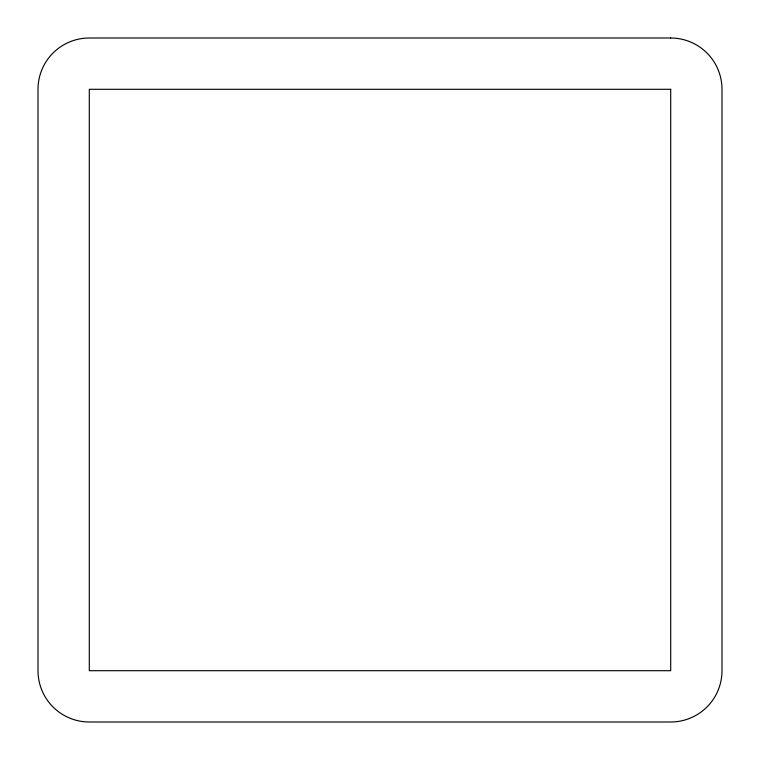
<?xml version="1.0" encoding="UTF-8"?>
<svg xmlns="http://www.w3.org/2000/svg" width="760" height="760" viewBox="0 0 760 760"><rect width="100%" height="100%" fill="white"/><g stroke="black" fill="none" stroke-linecap="round" stroke-linejoin="round"><path stroke-width="1.14" d="M670.7 38L89.3 38A51.3 51.3 0 0 0 38 89.3L38 670.7A51.3 51.3 0 0 0 89.3 722L670.7 722A51.3 51.3 0 0 0 722 670.7L722 89.3A51.3 51.3 0 0 0 670.7 38M670.7 89.3L89.3 89.3L89.3 670.7L670.7 670.7L670.7 89.3"/></g></svg>
